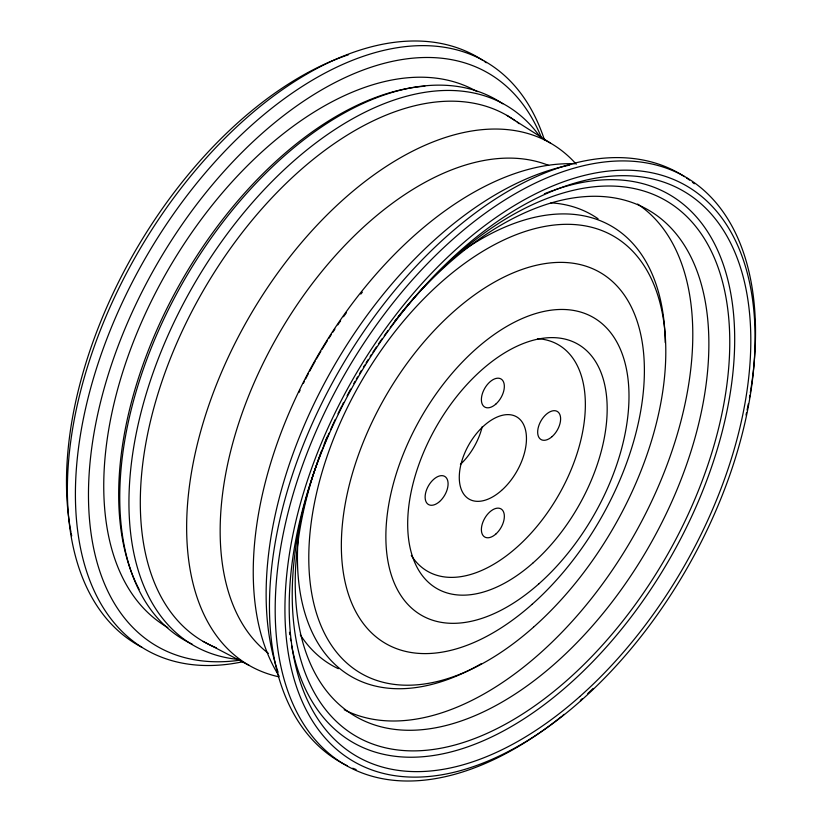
<?xml version="1.0" encoding="UTF-8"?>
<svg xmlns="http://www.w3.org/2000/svg" width="822" height="822" viewBox="0 0 822 822"><rect width="100%" height="100%" fill="white"/><g stroke="black" fill="none" stroke-linecap="round" stroke-linejoin="round"><path stroke-width="1.23" d="M203.209 641.437L249.076 665.358M506.917 115.399L550.565 143.162M347.244 765.724A339.64 196.098 -60 0 1 338.756 371.41A339.64 196.098 -60 0 1 684.562 176.648M686.576 177.994A339.64 196.098 -60 0 1 689.535 180.08M692.432 182.258A339.64 196.098 -60 0 1 694.323 183.768M356.121 769.556A339.64 196.098 -60 0 1 352.751 768.21M561.21 716.712A339.64 196.098 -60 0 1 275.658 626.703A339.64 196.098 -60 0 1 531.402 185.001A339.64 196.098 -60 0 1 750.907 389.073M750.712 390.296A339.64 196.098 -60 0 1 750.311 392.741M749.9 395.197A339.64 196.098 -60 0 1 749.469 397.663M748.328 403.849A339.64 196.098 -60 0 1 747.085 410.055M746.561 412.541A339.64 196.098 -60 0 1 746.016 415.038M593.145 688.415A339.64 196.098 -60 0 1 587.771 693.562M582.253 698.69A339.64 196.098 -60 0 1 580.363 700.406M564.128 714.339A339.64 196.098 -60 0 1 562.207 715.9M390.203 327.577A309.391 178.621 -60 0 1 725.682 295.899A309.391 178.621 -60 0 1 468.026 740.951A309.391 178.621 -60 0 1 329.098 433.122M330.598 429.69A309.391 178.621 -60 0 1 335.284 419.415M337.986 413.733A309.391 178.621 -60 0 1 341.89 405.821M342.455 404.701A309.391 178.621 -60 0 1 343.606 402.451M347.11 395.731A309.391 178.621 -60 0 1 350.717 389.053M353.799 383.525A309.391 178.621 -60 0 1 355.042 381.326M356.306 379.137A309.391 178.621 -60 0 1 357.57 376.949M359.502 373.681A309.391 178.621 -60 0 1 361.444 370.414M363.416 367.177A309.391 178.621 -60 0 1 364.752 365.019M366.088 362.872A309.391 178.621 -60 0 1 368.112 359.666M370.147 356.471A309.391 178.621 -60 0 1 371.523 354.354M372.9 352.248A309.391 178.621 -60 0 1 376.404 347.007M378.531 343.894A309.391 178.621 -60 0 1 382.117 338.726M384.306 335.653A309.391 178.621 -60 0 1 387.974 330.588M278.915 676.814A301.489 174.069 -60 0 1 249.611 316.316A301.489 174.069 -60 0 1 576.253 164.205M268.362 653.346A282.254 162.962 -60 0 1 278.083 335.201A282.254 162.962 -60 0 1 548.664 165.407M299.013 392.433A282.254 162.962 -60 0 1 300.081 390.173M303.38 383.412A282.254 162.962 -60 0 1 304.5 381.172M305.64 378.932A282.254 162.962 -60 0 1 308.527 373.352M309.709 371.133A282.254 162.962 -60 0 1 315.165 361.187M316.398 358.998A282.254 162.962 -60 0 1 320.837 351.395M322.132 349.227A282.254 162.962 -60 0 1 327.413 340.647M328.759 338.52A282.254 162.962 -60 0 1 331.482 334.297M332.859 332.201A282.254 162.962 -60 0 1 334.934 329.077M337.75 324.926A282.254 162.962 -60 0 1 340.606 320.806M343.493 316.737A282.254 162.962 -60 0 1 346.422 312.699M360.796 294.101A282.254 162.962 -60 0 1 362.348 292.2M216.515 647.88A303.708 175.353 -60 0 1 201.092 294.44A303.708 175.353 -60 0 1 515.199 120.731M517.192 122.19A303.708 175.353 -60 0 1 519.144 123.701M239.243 659.521A311.98 180.121 -60 0 1 193.047 286.056A311.98 180.121 -60 0 1 539.869 136.544M554.634 189.913A316.347 182.648 -60 0 1 734.21 356.471A316.347 182.648 -60 0 1 525.628 717.75A316.347 182.648 -60 0 1 291.605 645.506M290.752 640.759A316.347 182.648 -60 0 1 290.361 638.355M289.817 634.707A316.347 182.648 -60 0 1 289.478 632.262M544.39 193.766A316.347 182.648 -60 0 1 553.504 190.314M278.124 672.252A327.248 188.937 -60 0 1 333.434 367.023A327.248 188.937 -60 0 1 569.79 165.109M141.898 647.284A339.527 196.026 -60 0 1 138.209 252.015A339.527 196.026 -60 0 1 482.339 60.037M484.343 61.373A339.527 196.026 -60 0 1 486.326 62.749M243.302 661.648A339.527 196.026 -60 0 1 145.73 257.553A339.527 196.026 -60 0 1 544.462 140.017M240.065 660.158A330.989 191.094 -60 0 1 157.023 264.078A330.989 191.094 -60 0 1 541.554 137.962M167.822 627.566A309.391 178.621 -60 0 1 167.822 270.315A309.391 178.621 -60 0 1 477.202 91.694M139.103 589.353A309.391 178.621 -60 0 1 180.861 282.223A309.391 178.621 -60 0 1 424.861 86.207M404.558 308.949A292.488 168.87 -60 0 1 706.108 306.565A292.488 168.87 -60 0 1 468.355 718.356A292.488 168.87 -60 0 1 319.645 456.005M320.087 454.823A292.488 168.87 -60 0 1 321.412 451.247M324.176 444.106A292.488 168.87 -60 0 1 327.074 436.985M394.93 320.837A292.488 168.87 -60 0 1 396.512 318.823M398.105 316.819A292.488 168.87 -60 0 1 403.746 309.925M279.048 676.013A309.041 178.425 -60 0 1 317.251 356.584A309.041 178.425 -60 0 1 574.784 163.794M192.214 644.201A311.98 180.121 -60 0 1 183.82 280.816A311.98 180.121 -60 0 1 502.766 103.778M550.935 202.849A260.071 150.159 -60 0 1 598.067 218.775M338.304 668.687A260.071 150.159 -60 0 1 300.287 634.82M464.358 249.672A260.071 150.159 -60 0 1 665.214 342.548M481.332 663.673A260.071 150.159 -60 0 1 298.211 537.444M460.32 252.488A260.071 150.159 -60 0 1 462.313 251.09M71.709 535.862A330.989 191.094 -60 0 1 71.216 533.416M70.98 532.183A330.989 191.094 -60 0 1 348.549 54.704M637.625 204.062A292.488 168.87 -60 0 1 631.666 539.386A292.488 168.87 -60 0 1 344.213 709.735M537.609 338.685A130.801 75.511 -60 0 1 557.809 496.529A130.801 75.511 -60 0 1 411.308 555.415M482.216 426.659A47.501 27.424 -60 0 1 460.412 464.42M495.841 534.053A16.245 9.381 -60 0 0 500.988 508.89A16.245 9.381 -60 0 0 481.774 525.926A16.245 9.381 -60 0 0 495.841 534.053M579.746 696.594A326.416 188.454 -60 0 0 683.216 190.971A326.416 188.454 -60 0 0 297.061 533.386A326.416 188.454 -60 0 0 579.746 696.594M552.117 436.585A16.245 9.381 -60 0 0 557.265 411.432A16.245 9.381 -60 0 0 538.05 428.468A16.245 9.381 -60 0 0 552.117 436.585M533.499 627.186A252.446 145.751 -60 0 0 613.52 236.14A252.446 145.751 -60 0 0 314.867 500.958A252.446 145.751 -60 0 0 533.499 627.186M532.091 604.334A214.275 123.711 -60 0 0 600.009 272.411A214.275 123.711 -60 0 0 346.514 497.197A214.275 123.711 -60 0 0 532.091 604.334M533.252 562.731A141.065 81.44 -60 0 0 577.958 344.223A141.065 81.44 -60 0 0 411.082 492.203A141.065 81.44 -60 0 0 533.252 562.731M580.856 700.724A332.458 191.947 -60 0 0 686.236 185.731A332.458 191.947 -60 0 0 292.94 534.495A332.458 191.947 -60 0 0 580.856 700.724M495.841 404.095A16.245 9.381 -60 0 0 500.988 378.942A16.245 9.381 -60 0 0 481.774 395.978A16.245 9.381 -60 0 0 495.841 404.095M501.564 490.426A47.501 27.424 -60 0 0 516.627 416.846A47.501 27.424 -60 0 0 460.423 466.68A47.501 27.424 -60 0 0 501.564 490.426M538.893 583.815A171.921 99.257 -60 0 0 593.392 317.508A171.921 99.257 -60 0 0 390.008 497.855A171.921 99.257 -60 0 0 538.893 583.815M439.575 501.564A16.245 9.381 -60 0 0 444.723 476.4A16.245 9.381 -60 0 0 425.508 493.447A16.245 9.381 -60 0 0 439.575 501.564"/></g></svg>
